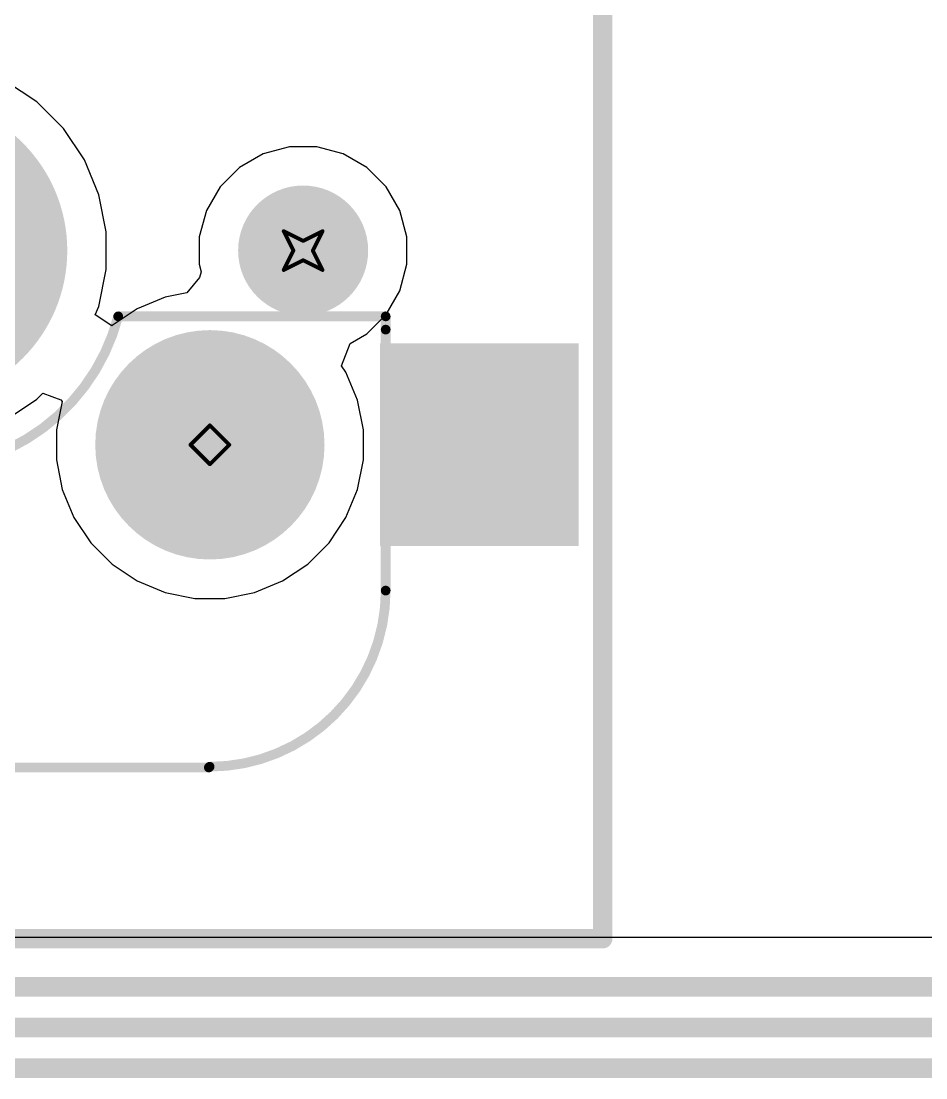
# Model space of a CAD drawing. Header units: inches. Extents: x 0 to 386, y 0 to 148.
# Drawn here: x 72.52 to 84.36, y 49.84 to 63.66 of the extents above; entities that cross this region are included whole.
import ezdxf

# ---------------------------------------------------------------- set-up
doc = ezdxf.new("R2010")
doc.units = ezdxf.units.IN
for name, color, linetype in [('Bottom Layer', 5, 'Continuous'), ('Bottom Overlay', 54, 'Continuous'), ('Bottom Paste', 16, 'Continuous'), ('Bottom Solder', 6, 'Continuous'), ('Drill Drawing', 1, 'Continuous'), ('Pad Holes', 156, 'Continuous'), ('Top Layer', 1, 'Continuous'), ('Top Overlay', 2, 'Continuous'), ('Top Solder', 216, 'Continuous')]:
    doc.layers.add(name, color=color, linetype=linetype)

# ---------------------------------------------------------------- blocks, each defined once
blk = doc.blocks.new('CPG151101S11_16_B_18')
at = {"layer": 'Bottom Layer'}
for points in [[(5.4750081, 3.8150038), (7.975003099999999, 3.8150038), (7.975003099999999, 1.2649962), (5.4750081, 1.2649962)], [(-7.975003099999999, 1.2750038), (-5.4750081, 1.2750038), (-5.4750081, -1.2750038), (-7.975003099999999, -1.2750038)]]:
    blk.add_hatch(color=5, dxfattribs=at).paths.add_polyline_path(points)
at = {"layer": 'Bottom Paste'}
for points in [[(5.4750081, 3.8150038), (7.975003099999999, 3.8150038), (7.975003099999999, 1.2649962), (5.4750081, 1.2649962)], [(-7.975003099999999, 1.2750038), (-5.4750081, 1.2750038), (-5.4750081, -1.2750038), (-7.975003099999999, -1.2750038)]]:
    blk.add_hatch(color=16, dxfattribs=at).paths.add_polyline_path(points)
at = {"layer": 'Bottom Solder'}
for points in [[(5.4249955, 3.8650164), (8.025015699999999, 3.8650164), (8.025015699999999, 1.2149836), (5.4249955, 1.2149836)], [(-8.025015699999999, 1.3250164), (-5.4249955, 1.3250164), (-5.4249955, -1.3250164), (-8.025015699999999, -1.3250164)]]:
    blk.add_hatch(color=6, dxfattribs=at).paths.add_polyline_path(points)
h = blk.add_hatch(color=6, dxfattribs=at)
edge = h.paths.add_edge_path()
edge.add_arc((3.199892, 2.54), 0.1016, 0, 360)
h = blk.add_hatch(color=6, dxfattribs=at)
edge = h.paths.add_edge_path()
edge.add_arc((-3.199892, 0), 0.1016, 0, 360)
h = blk.add_hatch(color=6, dxfattribs=at)
edge = h.paths.add_edge_path()
edge.add_arc((-4.420108, -2.54), 0.1016, 0, 360)
h = blk.add_hatch(color=6, dxfattribs=at)
edge = h.paths.add_edge_path()
edge.add_arc((0.6598919999999999, -2.54), 0.1016, 0, 360)
h = blk.add_hatch(color=6, dxfattribs=at)
edge = h.paths.add_edge_path()
edge.add_arc((5.739891999999999, -2.54), 0.1016, 0, 360)
at = {"layer": 'Pad Holes'}
h = blk.add_hatch(color=7, dxfattribs=at)
edge = h.paths.add_edge_path()
edge.add_arc((3.199892, 2.54), 1.499997, 0, 360)
h = blk.add_hatch(color=7, dxfattribs=at)
edge = h.paths.add_edge_path()
edge.add_arc((-3.199892, 0), 1.499997, 0, 360)
h = blk.add_hatch(color=7, dxfattribs=at)
edge = h.paths.add_edge_path()
edge.add_arc((0.6598919999999999, -2.54), 1.9939, 0, 360)
h = blk.add_hatch(color=7, dxfattribs=at)
edge = h.paths.add_edge_path()
edge.add_arc((-4.420108, -2.54), 0.8509, 0, 360)
h = blk.add_hatch(color=7, dxfattribs=at)
edge = h.paths.add_edge_path()
edge.add_arc((5.739891999999999, -2.54), 0.8509, 0, 360)
at = {"layer": 'Top Solder'}
h = blk.add_hatch(color=216, dxfattribs=at)
edge = h.paths.add_edge_path()
edge.add_arc((3.199892, 2.54), 0.1016, 0, 360)
h = blk.add_hatch(color=216, dxfattribs=at)
edge = h.paths.add_edge_path()
edge.add_arc((-3.199892, 0), 0.1016, 0, 360)
h = blk.add_hatch(color=216, dxfattribs=at)
edge = h.paths.add_edge_path()
edge.add_arc((-4.420108, -2.54), 0.1016, 0, 360)
h = blk.add_hatch(color=216, dxfattribs=at)
edge = h.paths.add_edge_path()
edge.add_arc((0.6598919999999999, -2.54), 0.1016, 0, 360)
h = blk.add_hatch(color=216, dxfattribs=at)
edge = h.paths.add_edge_path()
edge.add_arc((5.739891999999999, -2.54), 0.1016, 0, 360)
at = {"layer": 'Bottom Overlay'}
for points in [[(-5.499989, 1.9063716, 0.127, 0.127, -0.4142135623730951), (-3.1963614, 4.209999199999999, 0.127, 0.127, 0)], [(5.499989, 4.2200068, 0.127, 0.127, 0), (-3.1863538, 4.2200068, 0.127, 0.127, 0)], [(5.499989, 4.2200068, 0.127, 0.127, -0.4142135623730951), (5.4899814, 4.209999199999999, 0.127, 0.127, 0)], [(5.499989, 4.2200068, 0.127, 0.127, 0), (5.499989, 4.046143799999999, 0.127, 0.127, 0)], [(-5.499989, 1.9063716, 0.127, 0.127, 0), (-5.499989, -1.5061438, 0.127, 0.127, 0)], [(5.499989, 1.0338562, 0.127, 0.127, 0), (5.499989, 0.4700016, 0.127, 0.127, 0)], [(5.5000144, 0.4699508, 0.127, 0.127, 0), (5.499989, 0.4700016, 0.127, 0.127, 0)], [(5.5000144, 0.4699508, 0.127, 0.127, 0), (5.5000144, 0.2200148, 0.127, 0.127, 0)], [(-1.99999854, -1.67998394, 0.127, 0.127, -0.2716855530014931), (-0.09999725999999999, 0.22001734, 0.127, 0.127, 0)], [(0.1500124, 0.2200148, 0.127, 0.127, 0), (-0.0999998, 0.2200148, 0.127, 0.127, 0)], [(1.1900154, 0.2200148, 0.127, 0.127, 0), (0.1500124, 0.2200148, 0.127, 0.127, 0)], [(5.5000144, 0.2200148, 0.127, 0.127, 0), (1.1900154, 0.2200148, 0.127, 0.127, 0)], [(-5.499989, -1.5061438, 0.127, 0.127, 0), (-5.499989, -1.6799814, 0.127, 0.127, 0)], [(-1.999996, -1.6799814, 0.127, 0.127, 0), (-5.499989, -1.6799814, 0.127, 0.127, 0)]]:
    blk.add_lwpolyline(points, format="xyseb", dxfattribs=at)
for points in [[(-3.2281114, 4.209999199999999, 0.0635, 0.0635, 1), (-3.1646114, 4.209999199999999, 0.0635, 0.0635, 1)], [(-3.2181038, 4.2200068, 0.0635, 0.0635, 1), (-3.1546038, 4.2200068, 0.0635, 0.0635, 1)], [(5.4582314, 4.209999199999999, 0.0635, 0.0635, 1), (5.521731399999999, 4.209999199999999, 0.0635, 0.0635, 1)], [(5.468239, 4.2200068, 0.0635, 0.0635, 1), (5.531739, 4.2200068, 0.0635, 0.0635, 1)], [(5.468239, 4.2200068, 0.0635, 0.0635, 1), (5.531739, 4.2200068, 0.0635, 0.0635, 1)], [(5.468239, 4.2200068, 0.0635, 0.0635, 1), (5.531739, 4.2200068, 0.0635, 0.0635, 1)], [(5.468239, 4.046143799999999, 0.0635, 0.0635, 1), (5.531739, 4.046143799999999, 0.0635, 0.0635, 1)], [(-5.531739, 1.9063716, 0.0635, 0.0635, 1), (-5.468239, 1.9063716, 0.0635, 0.0635, 1)], [(-5.531739, 1.9063716, 0.0635, 0.0635, 1), (-5.468239, 1.9063716, 0.0635, 0.0635, 1)], [(5.468239, 1.0338562, 0.0635, 0.0635, 1), (5.531739, 1.0338562, 0.0635, 0.0635, 1)], [(5.468239, 0.4700016, 0.0635, 0.0635, 1), (5.531739, 0.4700016, 0.0635, 0.0635, 1)], [(5.468239, 0.4700016, 0.0635, 0.0635, 1), (5.531739, 0.4700016, 0.0635, 0.0635, 1)], [(5.4682644, 0.4699508, 0.0635, 0.0635, 1), (5.5317644, 0.4699508, 0.0635, 0.0635, 1)], [(5.4682644, 0.4699508, 0.0635, 0.0635, 1), (5.5317644, 0.4699508, 0.0635, 0.0635, 1)], [(-0.1317498, 0.2200148, 0.0635, 0.0635, 1), (-0.0682498, 0.2200148, 0.0635, 0.0635, 1)], [(-0.13174726, 0.22001734, 0.0635, 0.0635, 1), (-0.06824725999999999, 0.22001734, 0.0635, 0.0635, 1)], [(0.1182624, 0.2200148, 0.0635, 0.0635, 1), (0.1817624, 0.2200148, 0.0635, 0.0635, 1)], [(0.1182624, 0.2200148, 0.0635, 0.0635, 1), (0.1817624, 0.2200148, 0.0635, 0.0635, 1)], [(1.1582654, 0.2200148, 0.0635, 0.0635, 1), (1.2217654, 0.2200148, 0.0635, 0.0635, 1)], [(1.1582654, 0.2200148, 0.0635, 0.0635, 1), (1.2217654, 0.2200148, 0.0635, 0.0635, 1)], [(5.4682644, 0.2200148, 0.0635, 0.0635, 1), (5.5317644, 0.2200148, 0.0635, 0.0635, 1)], [(5.4682644, 0.2200148, 0.0635, 0.0635, 1), (5.5317644, 0.2200148, 0.0635, 0.0635, 1)], [(-5.531739, -1.5061438, 0.0635, 0.0635, 1), (-5.468239, -1.5061438, 0.0635, 0.0635, 1)], [(-5.531739, -1.5061438, 0.0635, 0.0635, 1), (-5.468239, -1.5061438, 0.0635, 0.0635, 1)], [(-5.531739, -1.6799814, 0.0635, 0.0635, 1), (-5.468239, -1.6799814, 0.0635, 0.0635, 1)], [(-5.531739, -1.6799814, 0.0635, 0.0635, 1), (-5.468239, -1.6799814, 0.0635, 0.0635, 1)], [(-2.03174854, -1.67998394, 0.0635, 0.0635, 1), (-1.96824854, -1.67998394, 0.0635, 0.0635, 1)], [(-2.031746, -1.6799814, 0.0635, 0.0635, 1), (-1.968246, -1.6799814, 0.0635, 0.0635, 1)]]:
    blk.add_lwpolyline(points, format="xyseb", close=True, dxfattribs=at)

msp = doc.modelspace()

# ---------------------------------------------------------------- linework, layer by layer
at = {"layer": 'Bottom Layer'}
for p, q in [((72.7249879, 62.60336221999999), (72.31521224, 62.8771666)), ((73.07347082, 62.25487929999999), (72.7249879, 62.60336221999999)), ((73.34727519999998, 61.84510364), (73.07347082, 62.25487929999999)), ((75.68560427999999, 61.92630236), (75.37573698, 61.7474)), ((76.031217, 62.01891076), (75.68560427999999, 61.92630236)), ((76.38902172, 62.01891076), (76.031217, 62.01891076)), ((76.73463444, 61.92630236), (76.38902172, 62.01891076)), ((77.04450173999999, 61.7474), (76.73463444, 61.92630236)), ((73.53587274, 61.38978832), (73.34727519999998, 61.84510364)), ((75.37573698, 61.7474), (75.12273012, 61.49439314)), ((77.2975086, 61.49439314), (77.04450173999999, 61.7474)), ((73.63201936, 60.90642631999999), (73.53587274, 61.38978832)), ((75.12273012, 61.49439314), (74.94382775999999, 61.18452583999999)), ((77.47641096, 61.18452583999999), (77.2975086, 61.49439314)), ((74.94382775999999, 61.18452583999999), (74.85121935999999, 60.83891312)), ((77.56901936, 60.83891312), (77.47641096, 61.18452583999999)), ((73.63201936, 60.4135952), (73.63201936, 60.90642631999999)), ((74.85121935999999, 60.83891312), (74.85121935999999, 60.4811084)), ((77.56901936, 60.4811084), (77.56901936, 60.83891312)), ((73.53587274, 59.9302332), (73.63201936, 60.4135952)), ((74.85121935999999, 60.4811084), (74.87777252, 60.3820103)), ((77.47641096, 60.13549568), (77.56901936, 60.4811084)), ((74.85235982, 60.30663325999999), (74.68840028, 60.1073728)), ((74.87777252, 60.3820103), (74.85235982, 60.30663325999999)), ((77.2975086, 59.82562838), (77.47641096, 60.13549568)), ((74.40419206, 60.05084002), (74.03875972, 59.8994738)), ((74.68840028, 60.1073728), (74.40419206, 60.05084002)), ((73.489693, 59.81874752), (73.53587274, 59.9302332)), ((74.03875972, 59.8994738), (73.70988052, 59.67972316)), ((73.70502658, 59.67486921999999), (73.489693, 59.81874752)), ((77.04450173999999, 59.57262152), (77.2975086, 59.82562838)), ((73.70988052, 59.67972316), (73.70502658, 59.67486921999999)), ((76.82460886, 59.44566724), (77.04450173999999, 59.57262152)), ((76.71381914, 59.15428606), (76.82460886, 59.44566724)), ((76.7693664, 59.07115439999999), (76.71381914, 59.15428606)), ((76.92073262, 58.70572205999999), (76.7693664, 59.07115439999999)), ((72.7249879, 58.7166593), (72.80236391999999, 58.79403532)), ((72.80236391999999, 58.79403532), (73.03972184, 58.70952444)), ((72.31521224, 58.44285491999999), (72.7249879, 58.7166593)), ((73.05555112, 58.68801064), (72.98190636, 58.31778023999999)), ((73.03972184, 58.70952444), (73.05555112, 58.68801064)), ((76.99790035999999, 58.31778023999999), (76.92073262, 58.70572205999999)), ((72.98190636, 58.31778023999999), (72.98190636, 57.92224127999999)), ((76.99790035999999, 57.92224127999999), (76.99790035999999, 58.31778023999999)), ((72.98190636, 57.92224127999999), (73.0590741, 57.53429945999999)), ((76.92073262, 57.53429945999999), (76.99790035999999, 57.92224127999999)), ((73.0590741, 57.53429945999999), (73.21044031999999, 57.16886711999999)), ((76.7693664, 57.16886711999999), (76.92073262, 57.53429945999999)), ((73.21044031999999, 57.16886711999999), (73.43019096, 56.83998792)), ((76.54961576, 56.83998792), (76.7693664, 57.16886711999999)), ((73.43019096, 56.83998792), (73.70988052, 56.56029836)), ((76.26992619999999, 56.56029836), (76.54961576, 56.83998792)), ((73.70988052, 56.56029836), (74.03875972, 56.34054772)), ((75.941047, 56.34054772), (76.26992619999999, 56.56029836)), ((74.03875972, 56.34054772), (74.40419206, 56.1891815)), ((75.57561466, 56.1891815), (75.941047, 56.34054772)), ((74.40419206, 56.1891815), (74.79213388, 56.11201376)), ((74.79213388, 56.11201376), (75.18767283999999, 56.11201376)), ((75.18767283999999, 56.11201376), (75.57561466, 56.1891815)), ((89.56829685999999, 51.67794084), (63.08556343999999, 51.67794084))]:
    msp.add_line(p, q, dxfattribs=at)
for points in [[(63.0811286, 51.03049992, 0.254, 0.254, 0), (108.46661314, 51.03049992, 0.254, 0.254, 0)], [(23.12309574, 50.49900237999999, 0.254, 0.254, 0), (108.89492318, 50.49900237999999, 0.254, 0.254, 0)], [(23.03755108, 49.96750484, 0.254, 0.254, 0), (109.4108683, 49.96750484, 0.254, 0.254, 0)]]:
    msp.add_lwpolyline(points, format="xyseb", dxfattribs=at)
at = {"layer": 'Drill Drawing'}
for points in [[(75.95611936, 60.91401076, 0.0508, 0.0508, 0), (76.21011936, 60.78701075999999, 0.0508, 0.0508, 0)], [(75.95611936, 60.91401076, 0.0508, 0.0508, 0), (76.08311936, 60.66001075999999, 0.0508, 0.0508, 0)], [(76.21011936, 60.78701075999999, 0.0508, 0.0508, 0), (76.46411936, 60.91401076, 0.0508, 0.0508, 0)], [(76.33711935999999, 60.66001075999999, 0.0508, 0.0508, 0), (76.46411936, 60.91401076, 0.0508, 0.0508, 0)], [(75.95611936, 60.40601076, 0.0508, 0.0508, 0), (76.08311936, 60.66001075999999, 0.0508, 0.0508, 0)], [(76.33711935999999, 60.66001075999999, 0.0508, 0.0508, 0), (76.46411936, 60.40601076, 0.0508, 0.0508, 0)], [(75.95611936, 60.40601076, 0.0508, 0.0508, 0), (76.21011936, 60.53301076, 0.0508, 0.0508, 0)], [(76.21011936, 60.53301076, 0.0508, 0.0508, 0), (76.46411936, 60.40601076, 0.0508, 0.0508, 0)], [(74.73590336, 58.12001075999999, 0.0508, 0.0508, 0), (74.98990336, 58.37401076, 0.0508, 0.0508, 0)], [(74.98990336, 58.37401076, 0.0508, 0.0508, 0), (75.24390335999999, 58.12001075999999, 0.0508, 0.0508, 0)], [(74.73590336, 58.12001075999999, 0.0508, 0.0508, 0), (74.98990336, 57.86601075999999, 0.0508, 0.0508, 0)], [(74.98990336, 57.86601075999999, 0.0508, 0.0508, 0), (75.24390335999999, 58.12001075999999, 0.0508, 0.0508, 0)]]:
    msp.add_lwpolyline(points, format="xyseb", dxfattribs=at)
for points in [[(75.94341936, 60.91401076, 0.0254, 0.0254, 1), (75.96881936, 60.91401076, 0.0254, 0.0254, 1)], [(75.94341936, 60.91401076, 0.0254, 0.0254, 1), (75.96881936, 60.91401076, 0.0254, 0.0254, 1)], [(76.19741936, 60.78701075999999, 0.0254, 0.0254, 1), (76.22281936, 60.78701075999999, 0.0254, 0.0254, 1)], [(76.19741936, 60.78701075999999, 0.0254, 0.0254, 1), (76.22281936, 60.78701075999999, 0.0254, 0.0254, 1)], [(76.45141935999999, 60.91401076, 0.0254, 0.0254, 1), (76.47681936, 60.91401076, 0.0254, 0.0254, 1)], [(76.45141935999999, 60.91401076, 0.0254, 0.0254, 1), (76.47681936, 60.91401076, 0.0254, 0.0254, 1)], [(76.07041935999999, 60.66001075999999, 0.0254, 0.0254, 1), (76.09581936000001, 60.66001075999999, 0.0254, 0.0254, 1)], [(76.07041935999999, 60.66001075999999, 0.0254, 0.0254, 1), (76.09581936000001, 60.66001075999999, 0.0254, 0.0254, 1)], [(76.32441936, 60.66001075999999, 0.0254, 0.0254, 1), (76.34981936, 60.66001075999999, 0.0254, 0.0254, 1)], [(76.32441936, 60.66001075999999, 0.0254, 0.0254, 1), (76.34981936, 60.66001075999999, 0.0254, 0.0254, 1)], [(76.19741936, 60.53301076, 0.0254, 0.0254, 1), (76.22281936, 60.53301076, 0.0254, 0.0254, 1)], [(76.19741936, 60.53301076, 0.0254, 0.0254, 1), (76.22281936, 60.53301076, 0.0254, 0.0254, 1)], [(75.94341936, 60.40601076, 0.0254, 0.0254, 1), (75.96881936, 60.40601076, 0.0254, 0.0254, 1)], [(75.94341936, 60.40601076, 0.0254, 0.0254, 1), (75.96881936, 60.40601076, 0.0254, 0.0254, 1)], [(76.45141935999999, 60.40601076, 0.0254, 0.0254, 1), (76.47681936, 60.40601076, 0.0254, 0.0254, 1)], [(76.45141935999999, 60.40601076, 0.0254, 0.0254, 1), (76.47681936, 60.40601076, 0.0254, 0.0254, 1)], [(74.97720335999999, 58.37401076, 0.0254, 0.0254, 1), (75.00260336, 58.37401076, 0.0254, 0.0254, 1)], [(74.97720335999999, 58.37401076, 0.0254, 0.0254, 1), (75.00260336, 58.37401076, 0.0254, 0.0254, 1)], [(74.72320336, 58.12001075999999, 0.0254, 0.0254, 1), (74.74860335999999, 58.12001075999999, 0.0254, 0.0254, 1)], [(74.72320336, 58.12001075999999, 0.0254, 0.0254, 1), (74.74860335999999, 58.12001075999999, 0.0254, 0.0254, 1)], [(75.23120336, 58.12001075999999, 0.0254, 0.0254, 1), (75.25660336, 58.12001075999999, 0.0254, 0.0254, 1)], [(75.23120336, 58.12001075999999, 0.0254, 0.0254, 1), (75.25660336, 58.12001075999999, 0.0254, 0.0254, 1)], [(74.97720335999999, 57.86601075999999, 0.0254, 0.0254, 1), (75.00260336, 57.86601075999999, 0.0254, 0.0254, 1)], [(74.97720335999999, 57.86601075999999, 0.0254, 0.0254, 1), (75.00260336, 57.86601075999999, 0.0254, 0.0254, 1)]]:
    msp.add_lwpolyline(points, format="xyseb", close=True, dxfattribs=at)
at = {"layer": 'Top Layer'}
for p, q in [((72.7249879, 62.60336221999999), (72.31521224, 62.8771666)), ((73.07347082, 62.25487929999999), (72.7249879, 62.60336221999999)), ((73.34727519999998, 61.84510364), (73.07347082, 62.25487929999999)), ((75.68560427999999, 61.92630236), (75.37573698, 61.7474)), ((76.031217, 62.01891076), (75.68560427999999, 61.92630236)), ((76.38902172, 62.01891076), (76.031217, 62.01891076)), ((76.73463444, 61.92630236), (76.38902172, 62.01891076)), ((77.04450173999999, 61.7474), (76.73463444, 61.92630236)), ((73.53587274, 61.38978832), (73.34727519999998, 61.84510364)), ((75.37573698, 61.7474), (75.12273012, 61.49439314)), ((77.2975086, 61.49439314), (77.04450173999999, 61.7474)), ((73.63201936, 60.90642631999999), (73.53587274, 61.38978832)), ((75.12273012, 61.49439314), (74.94382775999999, 61.18452583999999)), ((77.47641096, 61.18452583999999), (77.2975086, 61.49439314)), ((74.94382775999999, 61.18452583999999), (74.85121935999999, 60.83891312)), ((77.56901936, 60.83891312), (77.47641096, 61.18452583999999)), ((73.63201936, 60.4135952), (73.63201936, 60.90642631999999)), ((74.85121935999999, 60.83891312), (74.85121935999999, 60.4811084)), ((77.56901936, 60.4811084), (77.56901936, 60.83891312)), ((73.53587274, 59.9302332), (73.63201936, 60.4135952)), ((74.85121935999999, 60.4811084), (74.87777252, 60.3820103)), ((77.47641096, 60.13549568), (77.56901936, 60.4811084)), ((74.85235982, 60.30663325999999), (74.68840028, 60.1073728)), ((74.87777252, 60.3820103), (74.85235982, 60.30663325999999)), ((77.2975086, 59.82562838), (77.47641096, 60.13549568)), ((74.40419206, 60.05084002), (74.03875972, 59.8994738)), ((74.68840028, 60.1073728), (74.40419206, 60.05084002)), ((73.489693, 59.81874752), (73.53587274, 59.9302332)), ((74.03875972, 59.8994738), (73.70988052, 59.67972316)), ((73.70502658, 59.67486921999999), (73.489693, 59.81874752)), ((77.04450173999999, 59.57262152), (77.2975086, 59.82562838)), ((73.70988052, 59.67972316), (73.70502658, 59.67486921999999)), ((76.82460886, 59.44566724), (77.04450173999999, 59.57262152)), ((76.71381914, 59.15428606), (76.82460886, 59.44566724)), ((76.7693664, 59.07115439999999), (76.71381914, 59.15428606)), ((76.92073262, 58.70572205999999), (76.7693664, 59.07115439999999)), ((72.7249879, 58.7166593), (72.80236391999999, 58.79403532)), ((72.80236391999999, 58.79403532), (73.03972184, 58.70952444)), ((72.31521224, 58.44285491999999), (72.7249879, 58.7166593)), ((73.05555112, 58.68801064), (72.98190636, 58.31778023999999)), ((73.03972184, 58.70952444), (73.05555112, 58.68801064)), ((76.99790035999999, 58.31778023999999), (76.92073262, 58.70572205999999)), ((72.98190636, 58.31778023999999), (72.98190636, 57.92224127999999)), ((76.99790035999999, 57.92224127999999), (76.99790035999999, 58.31778023999999)), ((72.98190636, 57.92224127999999), (73.0590741, 57.53429945999999)), ((76.92073262, 57.53429945999999), (76.99790035999999, 57.92224127999999)), ((73.0590741, 57.53429945999999), (73.21044031999999, 57.16886711999999)), ((76.7693664, 57.16886711999999), (76.92073262, 57.53429945999999)), ((73.21044031999999, 57.16886711999999), (73.43019096, 56.83998792)), ((76.54961576, 56.83998792), (76.7693664, 57.16886711999999)), ((73.43019096, 56.83998792), (73.70988052, 56.56029836)), ((76.26992619999999, 56.56029836), (76.54961576, 56.83998792)), ((73.70988052, 56.56029836), (74.03875972, 56.34054772)), ((75.941047, 56.34054772), (76.26992619999999, 56.56029836)), ((74.03875972, 56.34054772), (74.40419206, 56.1891815)), ((75.57561466, 56.1891815), (75.941047, 56.34054772)), ((74.40419206, 56.1891815), (74.79213388, 56.11201376)), ((74.79213388, 56.11201376), (75.18767283999999, 56.11201376)), ((75.18767283999999, 56.11201376), (75.57561466, 56.1891815))]:
    msp.add_line(p, q, dxfattribs=at)
at = {"layer": 'Top Overlay'}
for points in [[(80.12959844, 51.66000843999999, 0.254, 0.254, 0), (80.12959844, 69.66000799999999, 0.254, 0.254, 0)], [(62.12959888, 51.66000843999999, 0.254, 0.254, 0), (80.12959844, 51.66000843999999, 0.254, 0.254, 0)]]:
    msp.add_lwpolyline(points, format="xyseb", dxfattribs=at)
msp.add_lwpolyline([(80.06609843999999, 51.66000843999999, 0.127, 0.127, 1), (80.19309844, 51.66000843999999, 0.127, 0.127, 1)], format="xyseb", close=True, dxfattribs=at)
msp.add_lwpolyline([(80.06609843999999, 51.66000843999999, 0.127, 0.127, 1), (80.19309844, 51.66000843999999, 0.127, 0.127, 1)], format="xyseb", close=True, dxfattribs=at)

# ---------------------------------------------------------------- block references
at = {"rotation": 180}
msp.add_blockref('CPG151101S11_16_B_18', (71.79001136, 58.12001075999999), dxfattribs=at)

doc.saveas('drawing.dxf')
